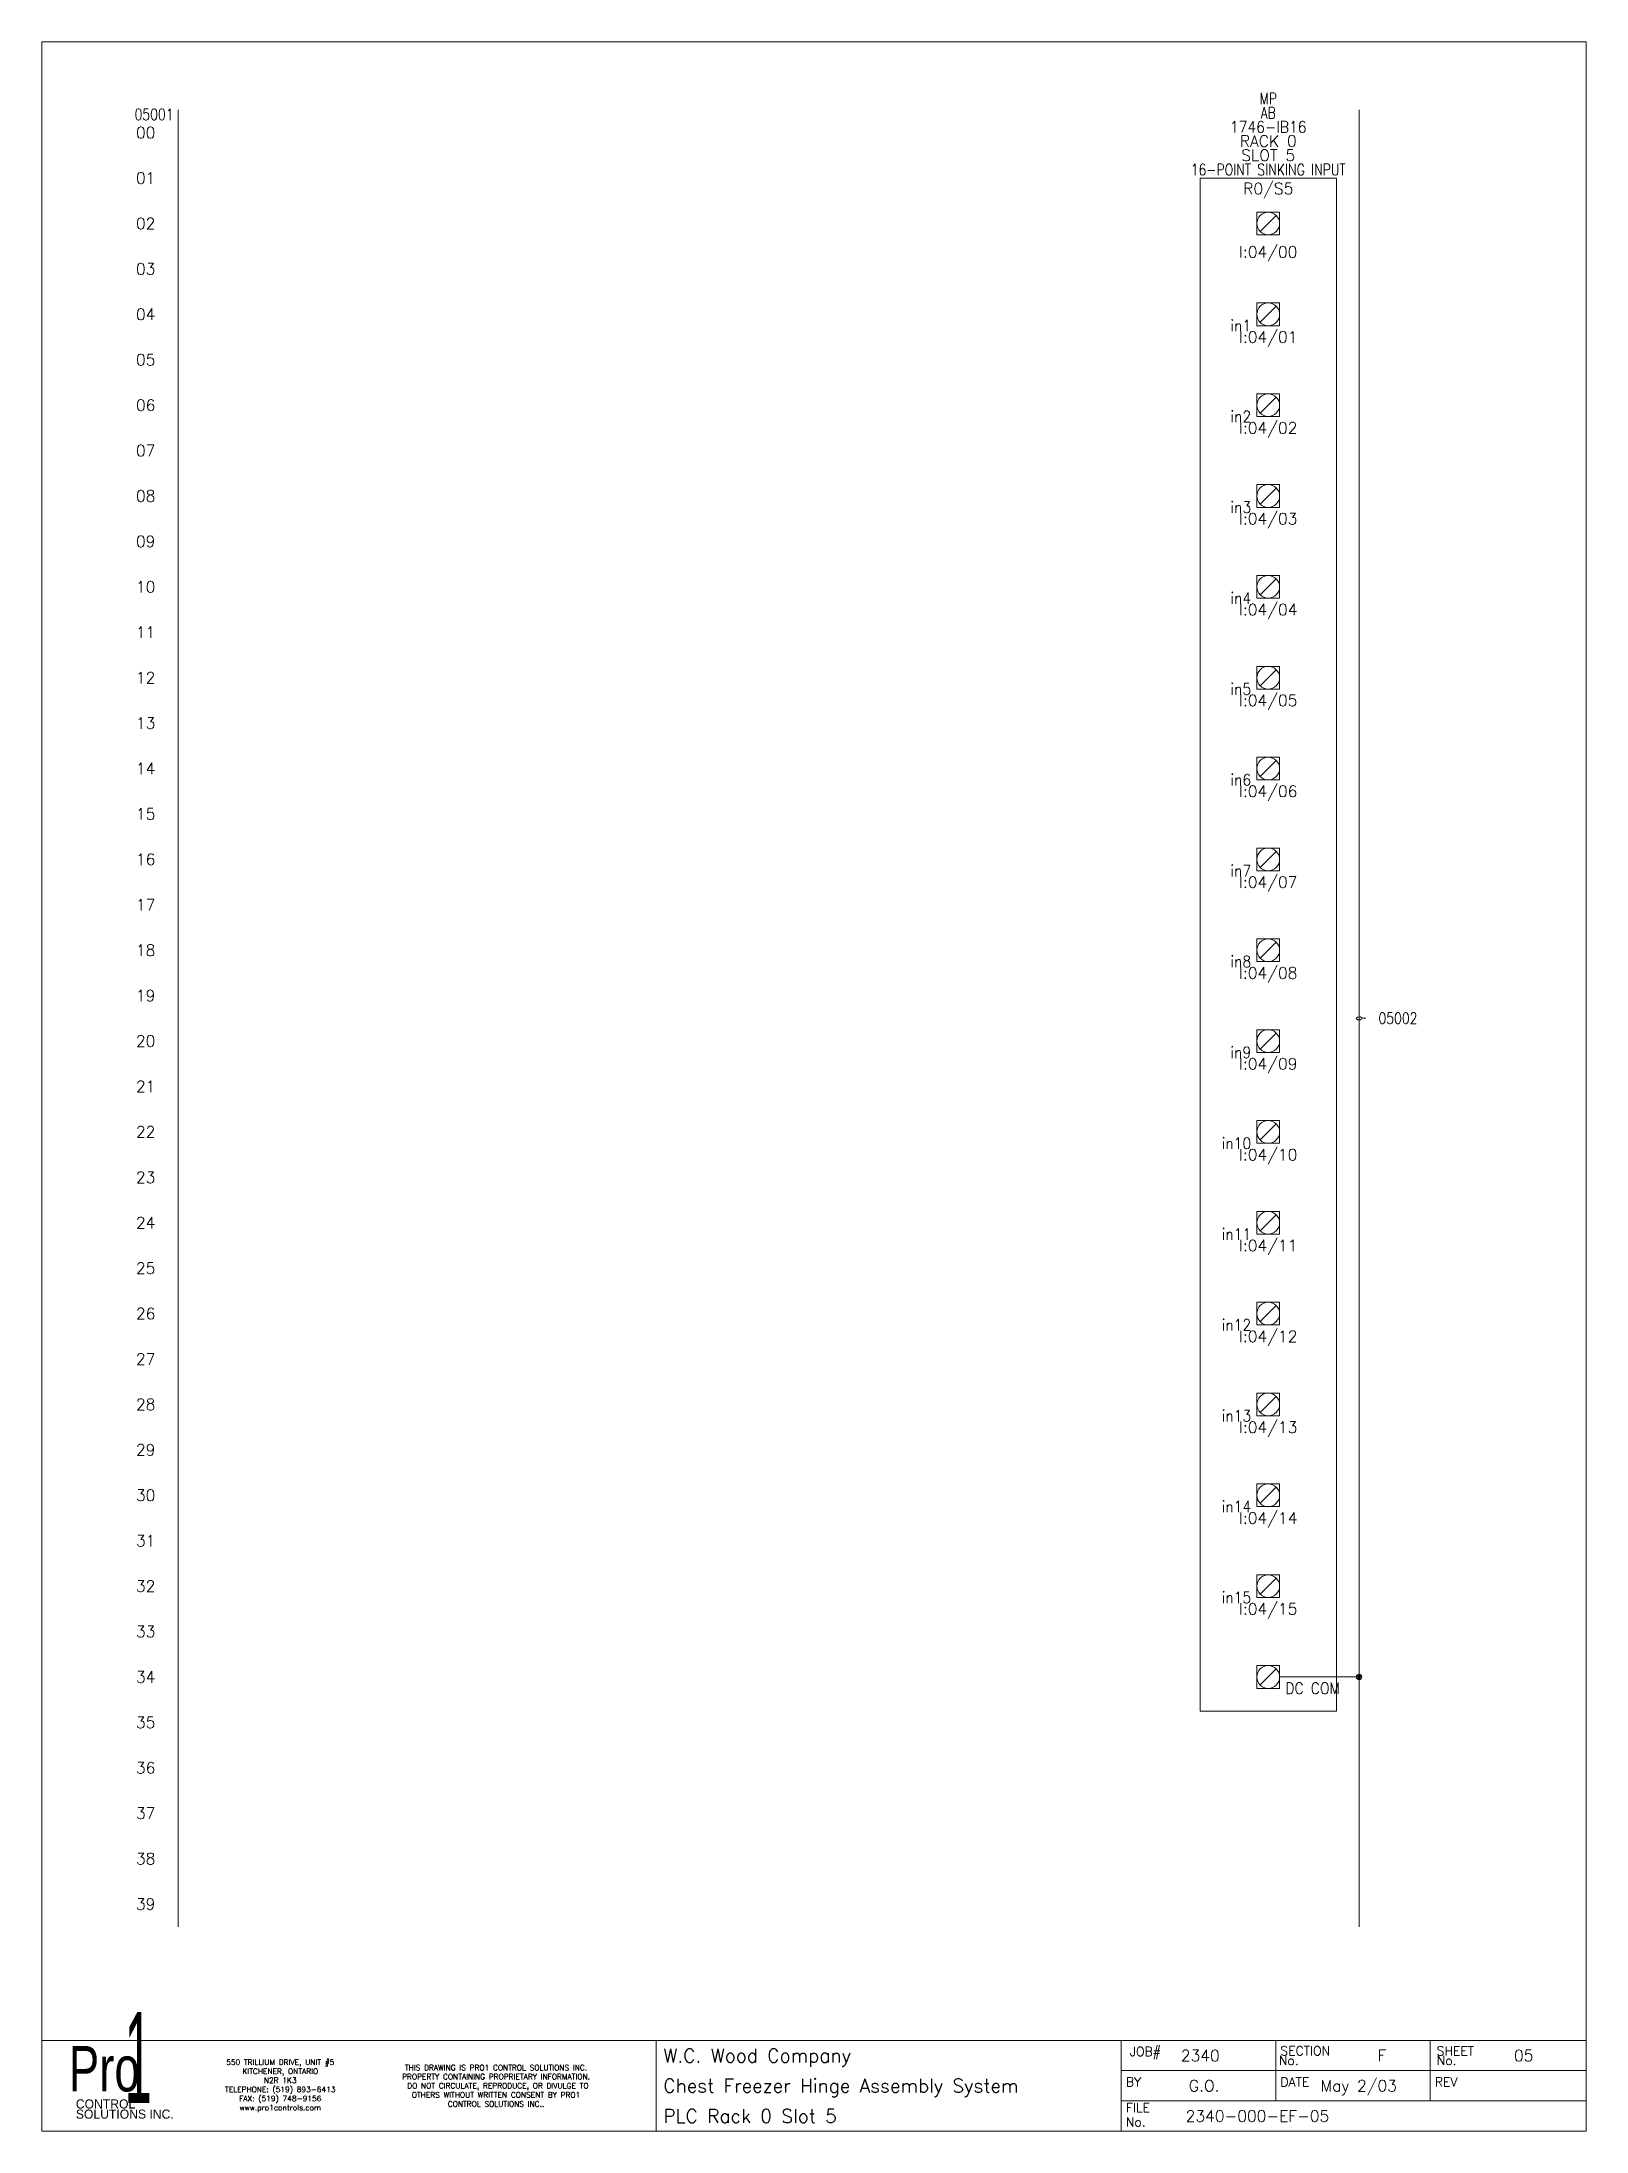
# Model space of a CAD drawing. Header units: inches. Extents: x 0 to 17, y 0 to 23.
import ezdxf
from ezdxf.enums import TextEntityAlignment as Align

# ---------------------------------------------------------------- set-up
doc = ezdxf.new("R2010")
doc.units = ezdxf.units.IN
doc.header["$MEASUREMENT"] = 0
doc.layers.get('0').update_dxf_attribs({"lineweight": 5})
for name, color, linetype, lineweight in [('BOARDER', 5, 'Continuous', 5), ('DESC', 1, 'Continuous', 5), ('LOC', 252, 'Continuous', 5), ('MISC', 2, 'Continuous', 5), ('SYMS', 7, 'Continuous', 5), ('TAGS', 2, 'Continuous', 5), ('TERMS', 2, 'Continuous', 5), ('Title_Block_Info', 2, 'Continuous', 5), ('WIRENO', 1, 'Continuous', 5), ('WIRES', 7, 'Continuous', 5)]:
    doc.layers.add(name, color=color, linetype=linetype, lineweight=lineweight)
doc.styles.add('SIVAN', font='sivan.TTF', dxfattribs={"height": 1})
doc.styles.add('STACCO', font='STAC222N.TTF', dxfattribs={"height": 1})
doc.styles.get("Standard").update_dxf_attribs({"font": 'romans.shx'})
doc.styles.add('WD', font='romans.shx')

# ---------------------------------------------------------------- blocks, each defined once
blk = doc.blocks.new('TB_P')
at = {"color": 5}
blk.add_line((6.764, 0), (6.764, 1), dxfattribs=at)
at = {"color": 5, "linetype": 'Continuous'}
blk.add_line((15.283, 1), (15.283, 0.667), dxfattribs=at)
blk.add_lwpolyline([(0, 0), (17, 0), (17, 23), (0, 23)], close=True, dxfattribs=at)
at = {"layer": 'BOARDER', "linetype": 'Continuous'}
for p, q in [((0, 1), (17, 1)), ((0, 1), (0, 0)), ((11.882, 1), (11.882, 0.667)), ((11.882, 1), (11.882, 0)), ((11.882, 1), (11.882, 0)), ((11.882, 1), (11.882, 0)), ((13.583, 1), (13.583, 0.667)), ((11.882, 0.667), (17, 0.667)), ((13.583, 0.667), (13.583, 0.333)), ((15.283, 0.667), (15.283, 0.333)), ((11.882, 0.333), (17, 0.333))]:
    blk.add_line(p, q, dxfattribs=at)
at = {"color": 5, "char_height": 0.06, "attachment_point": 5, "style": 'WD'}
for s, insert, width in [('550 TRILLIUM DRIVE, UNIT #5\\PKITCHENER, ONTARIO\\PN2R 1K3\\PTELEPHONE: (519) 893-6413\\PFAX: (519) 748-9156\\Pwww.pro1controls.com', (2.625, 0.5), 1.804), ('THIS DRAWING IS PRO1 CONTROL SOLUTIONS INC. PROPERTY CONTAINING PROPRIETARY INFORMATION.  DO NOT CIRCULATE, REPRODUCE, OR DIVULGE TO OTHERS WITHOUT WRITTEN CONSENT BY PRO1 CONTROL SOLUTIONS INC..', (5, 0.5), 2.264)]:
    blk.add_mtext(s, dxfattribs=dict(at, insert=insert, width=width))
at = {"color": 2, "linetype": 'Continuous', "style": 'WD', "flags": 1}
for tag, p in [('REV1_NO', (1.734, 3.29)), ('REV1_BY', (7.303, 3.29)), ('REV1_DATE', (9.562, 3.29)), ('REV2_NO', (1.734, 3.04)), ('REV2_BY', (7.303, 3.04)), ('REV2_DATE', (9.562, 3.04)), ('REV3_NO', (1.734, 2.79)), ('REV3_BY', (7.303, 2.79)), ('REV3_DATE', (9.562, 2.79)), ('REV4_NO', (1.734, 2.54)), ('REV4_BY', (7.303, 2.54)), ('REV4_DATE', (9.562, 2.54)), ('REV5_NO', (1.734, 2.29)), ('REV5_BY', (7.303, 2.29)), ('REV5_DATE', (9.562, 2.29)), ('REV6_NO', (1.734, 2.04)), ('REV6_BY', (7.303, 2.04)), ('REV6_DATE', (9.562, 2.04)), ('REV7_NO', (1.734, 1.79)), ('REV7_BY', (7.303, 1.79)), ('REV7_DATE', (9.562, 1.79)), ('REV8_NO', (1.734, 1.54)), ('REV8_BY', (7.303, 1.54)), ('REV8_DATE', (9.562, 1.54)), ('REV9_NO', (1.734, 1.29)), ('REV9_BY', (7.303, 1.29)), ('REV9_DATE', (9.562, 1.29))]:
    blk.add_attdef(tag, text='', height=0.15, dxfattribs=at).set_placement(p, align=Align.MIDDLE_CENTER)
for tag, p in [('REV1_CHANGE', (2.292, 3.29)), ('REV2_CHANGE', (2.292, 3.04)), ('REV3_CHANGE', (2.292, 2.79)), ('REV4_CHANGE', (2.292, 2.54)), ('REV5_CHANGE', (2.292, 2.29)), ('REV6_CHANGE', (2.292, 2.04)), ('REV7_CHANGE', (2.292, 1.79)), ('REV8_CHANGE', (2.292, 1.54)), ('REV9_CHANGE', (2.292, 1.29))]:
    blk.add_attdef(tag, text='', height=0.15, dxfattribs=at).set_placement(p, align=Align.MIDDLE_LEFT)
at = {"layer": 'BOARDER', "lineweight": 0}
for s, height, style, width, p in [('1', 1, 'SIVAN', 0.4, (1.062, 0.812)), ('Pro', 0.5, 'STACCO', 0.75, (0.688, 0.688))]:
    blk.add_text(s, height=height, dxfattribs=dict(at, style=style, width=width)).set_placement(p, align=Align.MIDDLE_CENTER)
at = {"layer": 'BOARDER', "linetype": 'Continuous', "style": 'WD'}
for s, p in [('JOB#', (11.976, 0.827)), ('SECTION', (13.633, 0.835)), ('SHEET', (15.354, 0.834)), ('No.', (13.617, 0.729)), ('No.', (15.354, 0.729)), ('BY', (11.933, 0.493)), ('DATE', (13.634, 0.493)), ('REV', (15.334, 0.493)), ('FILE', (11.932, 0.21)), ('No.', (11.932, 0.052))]:
    blk.add_text(s, height=0.1, dxfattribs=at).set_placement(p)
at = {"layer": 'BOARDER', "lineweight": 0, "style": 'STACCO'}
for s, p in [('SOLUTIONS INC.', (0.375, 0.188)), ('CONTROL', (0.375, 0.3))]:
    blk.add_text(s, height=0.1, dxfattribs=at).set_placement(p, align=Align.MIDDLE_LEFT)
at = {"layer": 'Title_Block_Info', "ltscale": 0.1}
for tag, p in [('CUSTOMER', (6.842, 0.833)), ('JOB DESCRIPTION LINE', (6.842, 0.5)), ('DRAWING DESCRIPTION', (6.842, 0.167))]:
    blk.add_attdef(tag, text='', height=0.15, dxfattribs=at).set_placement(p, align=Align.MIDDLE_LEFT)
at = {"layer": 'Title_Block_Info', "ltscale": 0.1, "style": 'WD'}
for tag, p in [('JOB #', (12.752, 0.833)), ('SEC. NO.', (14.75, 0.833)), ('SHT. NO.', (16.312, 0.833)), ('NAME', (12.795, 0.5)), ('DATE', (14.496, 0.5)), ('REV', (16.194, 0.5))]:
    blk.add_attdef(tag, text='', height=0.125, dxfattribs=at).set_placement(p, align=Align.MIDDLE_CENTER)
blk.add_attdef('FILE NUMBER', text='', height=0.125, dxfattribs=at).set_placement((12.591, 0.167), align=Align.MIDDLE_LEFT)
blk = doc.blocks.new('WD_MLRH')
at = {"color": 2, "style": 'WD'}
blk.add_attdef('RUNGFIRST', text='', height=0.125, dxfattribs=at).set_placement((-0.25, 0), align=Align.MIDDLE_RIGHT)
at = {"style": 'WD', "flags": 1}
for tag, p in [('RUNGHORV', (-0.25, -0.127)), ('RUNGDIST', (-0.25, -0.2)), ('RUNGCNT', (-0.25, -0.237)), ('RUNGINC', (-0.25, -0.163)), ('WIRE-START', (-0.25, -0.356)), ('WIRE-GSUF', (-0.25, -0.396)), ('PH3SPACE', (-0.25, -0.437)), ('WIREMODE', (-0.25, -0.281)), ('WIREFMT', (-0.25, -0.321))]:
    blk.add_attdef(tag, text='', height=0.025, dxfattribs=at).set_placement(p, align=Align.RIGHT)
blk = doc.blocks.new('WD_WNV')
at = {"linetype": 'Continuous', "style": 'WD', "width": 0.8}
blk.add_attdef('WIRENO', text='', height=0.125, dxfattribs=at).set_placement((-0.05, 0), align=Align.MIDDLE_RIGHT)
blk = doc.blocks.new('PLCIO_125ED')
at = {"layer": 'SYMS'}
for p, q in [((0.75, 0.5), (-0.75, 0.5)), ((-0.75, 0.5), (-0.75, -16.375)), ((0.75, -16.375), (0.75, 0.5)), ((-0.125, 0.125), (0.125, 0.125)), ((-0.125, -0.125), (-0.125, 0.125)), ((-0.125, 0.125), (0.125, 0.125)), ((-0.125, -0.125), (-0.125, 0.125)), ((0.088, 0.088), (-0.088, -0.088)), ((0.125, 0.125), (0.125, -0.125)), ((0.125, 0.125), (0.125, -0.125)), ((0.125, -0.125), (-0.125, -0.125)), ((0.125, -0.125), (-0.125, -0.125)), ((-0.125, -0.875), (0.125, -0.875)), ((-0.125, -1.125), (-0.125, -0.875)), ((-0.125, -0.875), (0.125, -0.875)), ((-0.125, -1.125), (-0.125, -0.875)), ((0.088, -0.912), (-0.088, -1.088)), ((0.125, -0.875), (0.125, -1.125)), ((0.125, -0.875), (0.125, -1.125)), ((0.125, -1.125), (-0.125, -1.125)), ((0.125, -1.125), (-0.125, -1.125)), ((-0.125, -1.875), (0.125, -1.875)), ((-0.125, -2.125), (-0.125, -1.875)), ((-0.125, -1.875), (0.125, -1.875)), ((-0.125, -2.125), (-0.125, -1.875)), ((0.088, -1.912), (-0.088, -2.088)), ((0.125, -1.875), (0.125, -2.125)), ((0.125, -1.875), (0.125, -2.125)), ((0.125, -2.125), (-0.125, -2.125)), ((0.125, -2.125), (-0.125, -2.125)), ((-0.125, -2.875), (0.125, -2.875)), ((-0.125, -3.125), (-0.125, -2.875)), ((-0.125, -2.875), (0.125, -2.875)), ((-0.125, -3.125), (-0.125, -2.875)), ((0.088, -2.912), (-0.088, -3.088)), ((0.125, -2.875), (0.125, -3.125)), ((0.125, -2.875), (0.125, -3.125)), ((0.125, -3.125), (-0.125, -3.125)), ((0.125, -3.125), (-0.125, -3.125)), ((-0.125, -3.875), (0.125, -3.875)), ((-0.125, -4.125), (-0.125, -3.875)), ((-0.125, -3.875), (0.125, -3.875)), ((-0.125, -4.125), (-0.125, -3.875)), ((0.125, -3.875), (0.125, -4.125)), ((0.125, -3.875), (0.125, -4.125)), ((0.125, -4.125), (-0.125, -4.125)), ((0.125, -4.125), (-0.125, -4.125)), ((0.088, -3.912), (-0.088, -4.088)), ((-0.125, -4.875), (0.125, -4.875)), ((-0.125, -5.125), (-0.125, -4.875)), ((-0.125, -4.875), (0.125, -4.875)), ((-0.125, -5.125), (-0.125, -4.875)), ((0.088, -4.912), (-0.088, -5.088)), ((0.125, -4.875), (0.125, -5.125)), ((0.125, -4.875), (0.125, -5.125)), ((0.125, -5.125), (-0.125, -5.125)), ((0.125, -5.125), (-0.125, -5.125)), ((-0.125, -5.875), (0.125, -5.875)), ((-0.125, -6.125), (-0.125, -5.875)), ((-0.125, -5.875), (0.125, -5.875)), ((-0.125, -6.125), (-0.125, -5.875)), ((0.088, -5.912), (-0.088, -6.088)), ((0.125, -5.875), (0.125, -6.125)), ((0.125, -5.875), (0.125, -6.125)), ((0.125, -6.125), (-0.125, -6.125)), ((0.125, -6.125), (-0.125, -6.125)), ((-0.125, -6.875), (0.125, -6.875)), ((-0.125, -7.125), (-0.125, -6.875)), ((-0.125, -6.875), (0.125, -6.875)), ((-0.125, -7.125), (-0.125, -6.875)), ((0.125, -6.875), (0.125, -7.125)), ((0.125, -6.875), (0.125, -7.125)), ((0.125, -7.125), (-0.125, -7.125)), ((0.125, -7.125), (-0.125, -7.125)), ((0.088, -6.912), (-0.088, -7.088)), ((-0.125, -7.875), (0.125, -7.875)), ((-0.125, -8.125), (-0.125, -7.875)), ((-0.125, -7.875), (0.125, -7.875)), ((-0.125, -8.125), (-0.125, -7.875)), ((0.088, -7.912), (-0.088, -8.088)), ((0.125, -7.875), (0.125, -8.125)), ((0.125, -7.875), (0.125, -8.125)), ((0.125, -8.125), (-0.125, -8.125)), ((0.125, -8.125), (-0.125, -8.125)), ((-0.125, -8.875), (0.125, -8.875)), ((-0.125, -9.125), (-0.125, -8.875)), ((-0.125, -8.875), (0.125, -8.875)), ((-0.125, -9.125), (-0.125, -8.875)), ((0.088, -8.912), (-0.088, -9.088)), ((0.125, -8.875), (0.125, -9.125)), ((0.125, -8.875), (0.125, -9.125)), ((0.125, -9.125), (-0.125, -9.125)), ((0.125, -9.125), (-0.125, -9.125)), ((-0.125, -9.875), (0.125, -9.875)), ((-0.125, -10.125), (-0.125, -9.875)), ((-0.125, -9.875), (0.125, -9.875)), ((-0.125, -10.125), (-0.125, -9.875)), ((0.125, -9.875), (0.125, -10.125)), ((0.125, -9.875), (0.125, -10.125)), ((0.088, -9.912), (-0.088, -10.088)), ((0.125, -10.125), (-0.125, -10.125)), ((0.125, -10.125), (-0.125, -10.125)), ((-0.125, -10.875), (0.125, -10.875)), ((-0.125, -11.125), (-0.125, -10.875)), ((-0.125, -10.875), (0.125, -10.875)), ((-0.125, -11.125), (-0.125, -10.875)), ((0.088, -10.912), (-0.088, -11.088)), ((0.125, -10.875), (0.125, -11.125)), ((0.125, -10.875), (0.125, -11.125)), ((0.125, -11.125), (-0.125, -11.125)), ((0.125, -11.125), (-0.125, -11.125)), ((-0.125, -11.875), (0.125, -11.875)), ((-0.125, -12.125), (-0.125, -11.875)), ((-0.125, -11.875), (0.125, -11.875)), ((-0.125, -12.125), (-0.125, -11.875)), ((0.088, -11.912), (-0.088, -12.088)), ((0.125, -11.875), (0.125, -12.125)), ((0.125, -11.875), (0.125, -12.125)), ((0.125, -12.125), (-0.125, -12.125)), ((0.125, -12.125), (-0.125, -12.125)), ((-0.125, -12.875), (0.125, -12.875)), ((-0.125, -13.125), (-0.125, -12.875)), ((-0.125, -12.875), (0.125, -12.875)), ((-0.125, -13.125), (-0.125, -12.875)), ((0.125, -12.875), (0.125, -13.125)), ((0.125, -12.875), (0.125, -13.125)), ((0.088, -12.912), (-0.088, -13.088)), ((0.125, -13.125), (-0.125, -13.125)), ((0.125, -13.125), (-0.125, -13.125)), ((-0.125, -13.875), (0.125, -13.875)), ((-0.125, -14.125), (-0.125, -13.875)), ((-0.125, -13.875), (0.125, -13.875)), ((-0.125, -14.125), (-0.125, -13.875)), ((0.088, -13.912), (-0.088, -14.088)), ((0.125, -13.875), (0.125, -14.125)), ((0.125, -13.875), (0.125, -14.125)), ((0.125, -14.125), (-0.125, -14.125)), ((0.125, -14.125), (-0.125, -14.125)), ((-0.125, -14.875), (0.125, -14.875)), ((-0.125, -15.125), (-0.125, -14.875)), ((-0.125, -14.875), (0.125, -14.875)), ((-0.125, -15.125), (-0.125, -14.875)), ((0.088, -14.912), (-0.088, -15.088)), ((0.125, -14.875), (0.125, -15.125)), ((0.125, -14.875), (0.125, -15.125)), ((0.125, -15.125), (-0.125, -15.125)), ((0.125, -15.125), (-0.125, -15.125)), ((-0.125, -15.875), (0.125, -15.875)), ((-0.125, -16.125), (-0.125, -15.875)), ((0.088, -15.912), (-0.088, -16.088)), ((0.125, -15.875), (0.125, -16.125)), ((0.125, -16.125), (-0.125, -16.125)), ((-0.75, -16.375), (0.75, -16.375))]:
    blk.add_line(p, q, dxfattribs=at)
for centre in [(0, 0), (0, -1), (0, -2), (0, -3), (0, -4), (0, -5), (0, -6), (0, -7), (0, -8), (0, -9), (0, -10), (0, -11), (0, -12), (0, -13), (0, -14), (0, -15), (0, -16)]:
    blk.add_circle(centre, 0.125, dxfattribs=at)
at = {"layer": 'SYMS', "style": 'WD'}
for tag, width, p in [('INST', 0.8, (0, 1.482)), ('LOC', 0.8, (0, 1.312)), ('MFG', 0.8, (0, 1.156)), ('CAT', 0.9, (0, 1)), ('DESC', 0.8, (0, 0.53)), ('TERM01', 0.9, (0, 0.156)), ('TERM02', 0.9, (0, -0.812)), ('TERM03', 0.9, (0, -1.812)), ('TERM04', 0.9, (0, -2.812)), ('TERM05', 0.9, (0, -3.812)), ('TERM06', 0.9, (0, -4.812)), ('TERM07', 0.9, (0, -5.812)), ('TERM08', 0.9, (0, -6.812)), ('TERM09', 0.9, (0, -7.812)), ('TERM10', 0.9, (0, -8.812)), ('TERM11', 0.9, (0, -9.812)), ('TERM12', 0.9, (0, -10.812)), ('TERM13', 0.9, (0, -11.812)), ('TERM14', 0.9, (0, -12.812)), ('TERM15', 0.9, (0, -13.812)), ('TERM16', 0.9, (0, -14.812)), ('TERM17', 0.9, (0, -15.812))]:
    blk.add_attdef(tag, text='', height=0.125, dxfattribs=dict(at, width=width)).set_placement(p, align=Align.CENTER)
for tag, p in [('LINE1', (0, 0.844)), ('LINE2', (0, 0.688)), ('TAG', (0, 0.322))]:
    blk.add_attdef(tag, text='', height=0.125, dxfattribs=at).set_placement(p, align=Align.CENTER)
at = {"layer": 'SYMS', "linetype": 'Continuous', "style": 'WD', "flags": 9}
blk.add_attdef('ASSYCODE', text='', height=0.01, dxfattribs=at).set_placement((0.23, 1.071), align=Align.CENTER)
at = {"layer": 'SYMS', "style": 'WD', "flags": 1}
for tag, p in [('X4TERM01', (-0.125, 0)), ('X4TERM02', (-0.125, -1)), ('X4TERM03', (-0.125, -2)), ('X4TERM04', (-0.125, -3)), ('X4TERM05', (-0.125, -4)), ('X4TERM06', (-0.125, -5)), ('X4TERM07', (-0.125, -6)), ('X4TERM08', (-0.125, -7)), ('X4TERM09', (-0.125, -8)), ('X4TERM10', (-0.125, -9)), ('X4TERM11', (-0.125, -10)), ('X4TERM12', (-0.125, -11)), ('X4TERM13', (-0.125, -12)), ('X4TERM14', (-0.125, -13)), ('X4TERM15', (-0.125, -14)), ('X4TERM16', (-0.125, -15)), ('X1TERM17', (0.125, -16))]:
    blk.add_attdef(tag, p, '', height=0.01, dxfattribs=at)
at = {"layer": 'SYMS', "style": 'WD', "width": 0.9}
for tag, p in [('DESCA01', (1.25, 0.031)), ('DESCB01', (1.25, -0.125)), ('DESCC01', (1.25, -0.281)), ('DESCD01', (1.25, -0.438)), ('DESCE01', (1.25, -0.594)), ('DESCA02', (1.25, -0.969)), ('DESCB02', (1.25, -1.125)), ('DESCC02', (1.25, -1.281)), ('DESCD02', (1.25, -1.438)), ('DESCE02', (1.25, -1.594)), ('DESCA03', (1.25, -1.969)), ('DESCB03', (1.25, -2.125)), ('DESCC03', (1.25, -2.281)), ('DESCD03', (1.25, -2.438)), ('DESCE03', (1.25, -2.594)), ('DESCA04', (1.25, -2.969)), ('DESCB04', (1.25, -3.125)), ('DESCC04', (1.25, -3.281)), ('DESCD04', (1.25, -3.438)), ('DESCE04', (1.25, -3.594)), ('DESCA05', (1.25, -3.969)), ('DESCB05', (1.25, -4.125)), ('DESCC05', (1.25, -4.281)), ('DESCD05', (1.25, -4.438)), ('DESCE05', (1.25, -4.594)), ('DESCA06', (1.25, -4.969)), ('DESCB06', (1.25, -5.125)), ('DESCC06', (1.25, -5.281)), ('DESCD06', (1.25, -5.438)), ('DESCE06', (1.25, -5.594)), ('DESCA07', (1.25, -5.969)), ('DESCB07', (1.25, -6.125)), ('DESCC07', (1.25, -6.281)), ('DESCD07', (1.25, -6.438)), ('DESCE07', (1.25, -6.594)), ('DESCA08', (1.25, -6.969)), ('DESCB08', (1.25, -7.125)), ('DESCC08', (1.25, -7.281)), ('DESCD08', (1.25, -7.438)), ('DESCE08', (1.25, -7.594)), ('DESCA09', (1.25, -7.969)), ('DESCB09', (1.25, -8.125)), ('DESCC09', (1.25, -8.281)), ('DESCD09', (1.25, -8.438)), ('DESCE09', (1.25, -8.594)), ('DESCA10', (1.25, -8.969)), ('DESCB10', (1.25, -9.125)), ('DESCC10', (1.25, -9.281)), ('DESCD10', (1.25, -9.438)), ('DESCE10', (1.25, -9.594)), ('DESCA11', (1.25, -9.969)), ('DESCB11', (1.25, -10.125)), ('DESCC11', (1.25, -10.281)), ('DESCD11', (1.25, -10.438)), ('DESCE11', (1.25, -10.594)), ('DESCA12', (1.25, -10.969)), ('DESCB12', (1.25, -11.125)), ('DESCC12', (1.25, -11.281)), ('DESCD12', (1.25, -11.438)), ('DESCE12', (1.25, -11.594)), ('DESCA13', (1.25, -11.969)), ('DESCB13', (1.25, -12.125)), ('DESCC13', (1.25, -12.281)), ('DESCD13', (1.25, -12.438)), ('DESCE13', (1.25, -12.594)), ('DESCA14', (1.25, -12.969)), ('DESCB14', (1.25, -13.125)), ('DESCC14', (1.25, -13.281)), ('DESCD14', (1.25, -13.438)), ('DESCE14', (1.25, -13.594)), ('DESCA15', (1.25, -13.969)), ('DESCB15', (1.25, -14.125)), ('DESCC15', (1.25, -14.281)), ('DESCD15', (1.25, -14.438)), ('DESCE15', (1.25, -14.594)), ('DESCA16', (1.25, -14.969)), ('DESCB16', (1.25, -15.125)), ('DESCC16', (1.25, -15.281)), ('DESCD16', (1.25, -15.438)), ('DESCE16', (1.25, -15.594))]:
    blk.add_attdef(tag, p, '', height=0.125, dxfattribs=at)
for tag, p in [('TERMDESC01', (-0.188, -0.062)), ('TERMDESC02', (-0.188, -1.062)), ('TERMDESC03', (-0.188, -2.062)), ('TERMDESC04', (-0.188, -3.062)), ('TERMDESC05', (-0.188, -4.062)), ('TERMDESC06', (-0.188, -5.062)), ('TERMDESC07', (-0.188, -6.062)), ('TERMDESC08', (-0.188, -7.062)), ('TERMDESC09', (-0.188, -8.062)), ('TERMDESC10', (-0.188, -9.062)), ('TERMDESC11', (-0.188, -10.062)), ('TERMDESC12', (-0.188, -11.062)), ('TERMDESC13', (-0.188, -12.062)), ('TERMDESC14', (-0.188, -13.062)), ('TERMDESC15', (-0.188, -14.062)), ('TERMDESC16', (-0.188, -15.062))]:
    blk.add_attdef(tag, text='', height=0.125, dxfattribs=at).set_placement(p, align=Align.TOP_RIGHT)
at = {"layer": 'SYMS', "style": 'WD'}
for tag, p in [('TAGA01', (0, -0.25)), ('TAGA02', (0, -1.188)), ('TAGA03', (0, -2.188)), ('TAGA04', (0, -3.188)), ('TAGA05', (0, -4.188)), ('TAGA06', (0, -5.188)), ('TAGA07', (0, -6.188)), ('TAGA08', (0, -7.188)), ('TAGA09', (0, -8.188)), ('TAGA10', (0, -9.188)), ('TAGA11', (0, -10.188)), ('TAGA12', (0, -11.188)), ('TAGA13', (0, -12.188)), ('TAGA14', (0, -13.188)), ('TAGA15', (0, -14.188)), ('TAGA16', (0, -15.188))]:
    blk.add_attdef(tag, text='', height=0.125, dxfattribs=at).set_placement(p, align=Align.TOP_CENTER)
at = {"layer": 'SYMS', "style": 'WD', "width": 0.9}
blk.add_attdef('TERMDESC17', text='', height=0.125, dxfattribs=at).set_placement((0.188, -16.062), align=Align.TOP_LEFT)
blk = doc.blocks.new('WDDOT')
for radius in [0.03, 0.0187, 0.00929]:
    blk.add_circle((0, 0), radius)

msp = doc.modelspace()

# ---------------------------------------------------------------- linework, layer by layer
at = {"layer": 'WIRENO'}
msp.add_lwpolyline([(14.576, 12.251), (14.531, 12.251), (14.515, 12.266), (14.484, 12.265), (14.469, 12.249), (14.485, 12.234), (14.516, 12.235), (14.524, 12.243)], dxfattribs=at)
at = {"layer": 'WIRES'}
for p, q in [((1.5, 22.25), (1.5, 2.25)), ((14.5, 22.25), (14.5, 2.25)), ((13.625, 5), (14.5, 5))]:
    msp.add_line(p, q, dxfattribs=at)

# ---------------------------------------------------------------- block references
ref = msp.add_blockref('TB_P', (0, 0))
ref.add_attrib('CUSTOMER', 'W.C. Wood Company', dxfattribs={"layer": 'MISC', "ltscale": 0.1, "height": 0.15}).set_placement((6.842, 0.833), align=Align.MIDDLE_LEFT)
ref.add_attrib('JOB DESCRIPTION LINE', 'Chest Freezer Hinge Assembly System', dxfattribs={"layer": 'MISC', "ltscale": 0.1, "height": 0.15}).set_placement((6.842, 0.5), align=Align.MIDDLE_LEFT)
ref.add_attrib('DRAWING DESCRIPTION', 'PLC Rack 0 Slot 5', dxfattribs={"layer": 'MISC', "ltscale": 0.1, "height": 0.15}).set_placement((6.842, 0.167), align=Align.MIDDLE_LEFT)
ref.add_attrib('JOB #', '2340', dxfattribs={"layer": 'MISC', "ltscale": 0.1, "height": 0.125, "style": 'WD'}).set_placement((12.752, 0.833), align=Align.MIDDLE_CENTER)
ref.add_attrib('SEC. NO.', 'F', dxfattribs={"layer": 'MISC', "ltscale": 0.1, "height": 0.125, "style": 'WD'}).set_placement((14.75, 0.833), align=Align.MIDDLE_CENTER)
ref.add_attrib('SHT. NO.', '05', dxfattribs={"layer": 'MISC', "ltscale": 0.1, "height": 0.125, "style": 'WD'}).set_placement((16.312, 0.833), align=Align.MIDDLE_CENTER)
ref.add_attrib('FILE NUMBER', '2340-000-EF-05', dxfattribs={"layer": 'MISC', "ltscale": 0.1, "height": 0.125, "style": 'WD'}).set_placement((12.591, 0.167), align=Align.MIDDLE_LEFT)
ref.add_attrib('NAME', 'G.O.', dxfattribs={"layer": 'MISC', "ltscale": 0.1, "height": 0.125, "style": 'WD'}).set_placement((12.795, 0.5), align=Align.MIDDLE_CENTER)
ref.add_attrib('DATE', 'May 2/03', dxfattribs={"layer": 'MISC', "ltscale": 0.1, "height": 0.125, "style": 'WD'}).set_placement((14.496, 0.5), align=Align.MIDDLE_CENTER)
msp.add_blockref('WD_MLRH', (1.5, 22)).add_auto_attribs({'RUNGFIRST': '00'})
at = {"layer": 'SYMS'}
ref = msp.add_blockref('PLCIO_125ED', (13.5, 21), dxfattribs=at)
ref.add_attrib('TAGA01', 'I:04/00', dxfattribs={"layer": 'TAGS', "height": 0.125, "style": 'WD'}).set_placement((13.5, 20.75), align=Align.TOP_CENTER)
ref.add_attrib('LINE1', 'RACK 0', dxfattribs={"layer": 'MISC', "height": 0.125, "style": 'WD'}).set_placement((13.5, 21.844), align=Align.CENTER)
ref.add_attrib('DESC', '16-POINT SINKING INPUT', dxfattribs={"layer": 'DESC', "height": 0.125, "style": 'WD', "width": 0.8}).set_placement((13.5, 21.53), align=Align.CENTER)
ref.add_attrib('TAG', 'R0/S5', dxfattribs={"layer": 'TAGS', "height": 0.125, "style": 'WD'}).set_placement((13.5, 21.322), align=Align.CENTER)
ref.add_attrib('LINE2', 'SLOT 5', dxfattribs={"layer": 'MISC', "height": 0.125, "style": 'WD'}).set_placement((13.5, 21.688), align=Align.CENTER)
ref.add_attrib('MFG', 'AB', dxfattribs={"layer": 'MISC', "height": 0.125, "style": 'WD', "width": 0.8}).set_placement((13.5, 22.156), align=Align.CENTER)
ref.add_attrib('LOC', 'MP', dxfattribs={"layer": 'LOC', "height": 0.125, "style": 'WD', "width": 0.8}).set_placement((13.5, 22.312), align=Align.CENTER)
ref.add_attrib('CAT', '1746-IB16', dxfattribs={"layer": 'MISC', "height": 0.125, "style": 'WD', "width": 0.9}).set_placement((13.5, 22), align=Align.CENTER)
ref.add_attrib('TAGA02', 'I:04/01', dxfattribs={"layer": 'TAGS', "height": 0.125, "style": 'WD'}).set_placement((13.5, 19.812), align=Align.TOP_CENTER)
ref.add_attrib('TERMDESC02', 'in1', dxfattribs={"layer": 'TERMS', "height": 0.125, "style": 'WD', "width": 0.9}).set_placement((13.312, 19.938), align=Align.TOP_RIGHT)
ref.add_attrib('TAGA03', 'I:04/02', dxfattribs={"layer": 'TAGS', "height": 0.125, "style": 'WD'}).set_placement((13.5, 18.812), align=Align.TOP_CENTER)
ref.add_attrib('TERMDESC03', 'in2', dxfattribs={"layer": 'TERMS', "height": 0.125, "style": 'WD', "width": 0.9}).set_placement((13.312, 18.938), align=Align.TOP_RIGHT)
ref.add_attrib('TAGA04', 'I:04/03', dxfattribs={"layer": 'TAGS', "height": 0.125, "style": 'WD'}).set_placement((13.5, 17.812), align=Align.TOP_CENTER)
ref.add_attrib('TERMDESC04', 'in3', dxfattribs={"layer": 'TERMS', "height": 0.125, "style": 'WD', "width": 0.9}).set_placement((13.312, 17.938), align=Align.TOP_RIGHT)
ref.add_attrib('TAGA05', 'I:04/04', dxfattribs={"layer": 'TAGS', "height": 0.125, "style": 'WD'}).set_placement((13.5, 16.812), align=Align.TOP_CENTER)
ref.add_attrib('TERMDESC05', 'in4', dxfattribs={"layer": 'TERMS', "height": 0.125, "style": 'WD', "width": 0.9}).set_placement((13.312, 16.938), align=Align.TOP_RIGHT)
ref.add_attrib('TAGA06', 'I:04/05', dxfattribs={"layer": 'TAGS', "height": 0.125, "style": 'WD'}).set_placement((13.5, 15.812), align=Align.TOP_CENTER)
ref.add_attrib('TERMDESC06', 'in5', dxfattribs={"layer": 'TERMS', "height": 0.125, "style": 'WD', "width": 0.9}).set_placement((13.312, 15.938), align=Align.TOP_RIGHT)
ref.add_attrib('TAGA07', 'I:04/06', dxfattribs={"layer": 'TAGS', "height": 0.125, "style": 'WD'}).set_placement((13.5, 14.812), align=Align.TOP_CENTER)
ref.add_attrib('TERMDESC07', 'in6', dxfattribs={"layer": 'TERMS', "height": 0.125, "style": 'WD', "width": 0.9}).set_placement((13.312, 14.938), align=Align.TOP_RIGHT)
ref.add_attrib('TAGA08', 'I:04/07', dxfattribs={"layer": 'TAGS', "height": 0.125, "style": 'WD'}).set_placement((13.5, 13.812), align=Align.TOP_CENTER)
ref.add_attrib('TERMDESC08', 'in7', dxfattribs={"layer": 'TERMS', "height": 0.125, "style": 'WD', "width": 0.9}).set_placement((13.312, 13.938), align=Align.TOP_RIGHT)
ref.add_attrib('TAGA09', 'I:04/08', dxfattribs={"layer": 'TAGS', "height": 0.125, "style": 'WD'}).set_placement((13.5, 12.812), align=Align.TOP_CENTER)
ref.add_attrib('TERMDESC09', 'in8', dxfattribs={"layer": 'TERMS', "height": 0.125, "style": 'WD', "width": 0.9}).set_placement((13.312, 12.938), align=Align.TOP_RIGHT)
ref.add_attrib('TAGA10', 'I:04/09', dxfattribs={"layer": 'TAGS', "height": 0.125, "style": 'WD'}).set_placement((13.5, 11.812), align=Align.TOP_CENTER)
ref.add_attrib('TERMDESC10', 'in9', dxfattribs={"layer": 'TERMS', "height": 0.125, "style": 'WD', "width": 0.9}).set_placement((13.312, 11.938), align=Align.TOP_RIGHT)
ref.add_attrib('TAGA11', 'I:04/10', dxfattribs={"layer": 'TAGS', "height": 0.125, "style": 'WD'}).set_placement((13.5, 10.812), align=Align.TOP_CENTER)
ref.add_attrib('TERMDESC11', 'in10', dxfattribs={"layer": 'TERMS', "height": 0.125, "style": 'WD', "width": 0.9}).set_placement((13.312, 10.938), align=Align.TOP_RIGHT)
ref.add_attrib('TAGA12', 'I:04/11', dxfattribs={"layer": 'TAGS', "height": 0.125, "style": 'WD'}).set_placement((13.5, 9.812), align=Align.TOP_CENTER)
ref.add_attrib('TERMDESC12', 'in11', dxfattribs={"layer": 'TERMS', "height": 0.125, "style": 'WD', "width": 0.9}).set_placement((13.312, 9.938), align=Align.TOP_RIGHT)
ref.add_attrib('TAGA13', 'I:04/12', dxfattribs={"layer": 'TAGS', "height": 0.125, "style": 'WD'}).set_placement((13.5, 8.812), align=Align.TOP_CENTER)
ref.add_attrib('TERMDESC13', 'in12', dxfattribs={"layer": 'TERMS', "height": 0.125, "style": 'WD', "width": 0.9}).set_placement((13.312, 8.938), align=Align.TOP_RIGHT)
ref.add_attrib('TAGA14', 'I:04/13', dxfattribs={"layer": 'TAGS', "height": 0.125, "style": 'WD'}).set_placement((13.5, 7.812), align=Align.TOP_CENTER)
ref.add_attrib('TERMDESC14', 'in13', dxfattribs={"layer": 'TERMS', "height": 0.125, "style": 'WD', "width": 0.9}).set_placement((13.312, 7.938), align=Align.TOP_RIGHT)
ref.add_attrib('TAGA15', 'I:04/14', dxfattribs={"layer": 'TAGS', "height": 0.125, "style": 'WD'}).set_placement((13.5, 6.812), align=Align.TOP_CENTER)
ref.add_attrib('TERMDESC15', 'in14', dxfattribs={"layer": 'TERMS', "height": 0.125, "style": 'WD', "width": 0.9}).set_placement((13.312, 6.938), align=Align.TOP_RIGHT)
ref.add_attrib('TAGA16', 'I:04/15', dxfattribs={"layer": 'TAGS', "height": 0.125, "style": 'WD'}).set_placement((13.5, 5.812), align=Align.TOP_CENTER)
ref.add_attrib('TERMDESC16', 'in15', dxfattribs={"layer": 'TERMS', "height": 0.125, "style": 'WD', "width": 0.9}).set_placement((13.312, 5.938), align=Align.TOP_RIGHT)
ref.add_attrib('TERMDESC17', 'DC COM', dxfattribs={"layer": 'TERMS', "height": 0.125, "style": 'WD', "width": 0.9}).set_placement((13.688, 4.938), align=Align.TOP_LEFT)
msp.add_blockref('WDDOT', (14.5, 5), dxfattribs=at)
at = {"layer": 'WIRENO'}
ref = msp.add_blockref('WD_WNV', (1.5, 22.2), dxfattribs=at)
ref.add_attrib('WIRENO', '05001', dxfattribs={"linetype": 'Continuous', "height": 0.125, "style": 'WD', "width": 0.8}).set_placement((1.45, 22.2), align=Align.MIDDLE_RIGHT)
ref = msp.add_blockref('WD_WNV', (14.5, 12.25), dxfattribs=at)
ref.add_attrib('WIRENO', '05002', dxfattribs={"linetype": 'Continuous', "height": 0.125, "style": 'WD', "width": 0.8}).set_placement((15.142, 12.252), align=Align.MIDDLE_RIGHT)

# ---------------------------------------------------------------- texts
at = {"color": 2, "style": 'WD'}
for s, p in [('01', (1.25, 21.5)), ('02', (1.25, 21)), ('03', (1.25, 20.5)), ('04', (1.25, 20)), ('05', (1.25, 19.5)), ('06', (1.25, 19)), ('07', (1.25, 18.5)), ('08', (1.25, 18)), ('09', (1.25, 17.5)), ('10', (1.25, 17)), ('11', (1.25, 16.5)), ('12', (1.25, 16)), ('13', (1.25, 15.5)), ('14', (1.25, 15)), ('15', (1.25, 14.5)), ('16', (1.25, 14)), ('17', (1.25, 13.5)), ('18', (1.25, 13)), ('19', (1.25, 12.5)), ('20', (1.25, 12)), ('21', (1.25, 11.5)), ('22', (1.25, 11)), ('23', (1.25, 10.5)), ('24', (1.25, 10)), ('25', (1.25, 9.5)), ('26', (1.25, 9)), ('27', (1.25, 8.5)), ('28', (1.25, 8)), ('29', (1.25, 7.5)), ('30', (1.25, 7)), ('31', (1.25, 6.5)), ('32', (1.25, 6)), ('33', (1.25, 5.5)), ('34', (1.25, 5)), ('35', (1.25, 4.5)), ('36', (1.25, 4)), ('37', (1.25, 3.5)), ('38', (1.25, 3)), ('39', (1.25, 2.5))]:
    msp.add_text(s, height=0.125, dxfattribs=at).set_placement(p, align=Align.MIDDLE_RIGHT)

doc.saveas('drawing.dxf')
